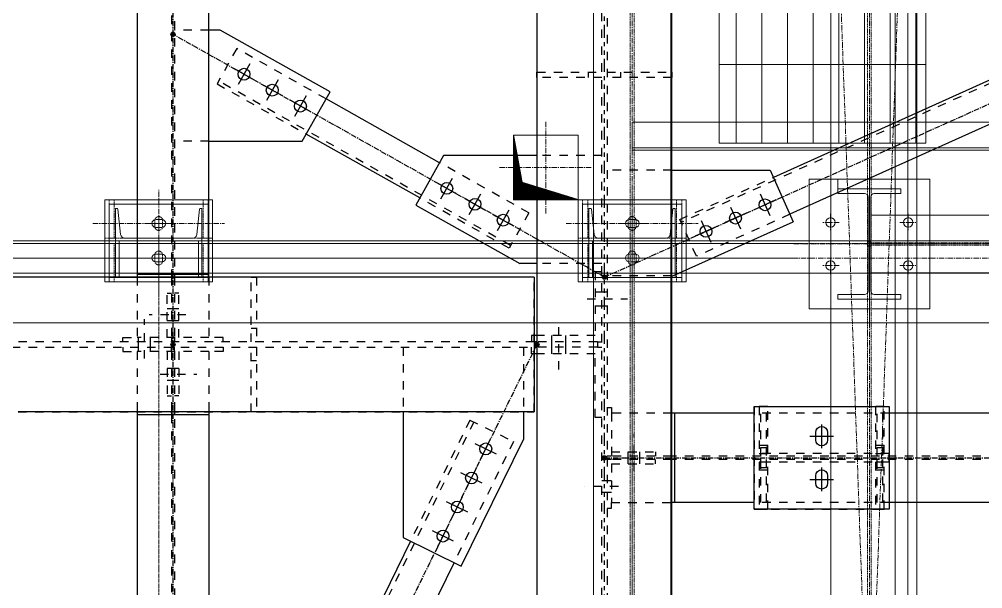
# Model space of a CAD drawing. Header units: inches. Extents: x 209270 to 234360, y -180214 to -150194.
# Drawn here: x 227091 to 229325, y -161080 to -159761 of the extents above; entities that cross this region are included whole.
import ezdxf

# ---------------------------------------------------------------- set-up
doc = ezdxf.new("R2010")
doc.units = ezdxf.units.IN
doc.header["$LTSCALE"] = 10
doc.header["$MEASUREMENT"] = 0
for name, pattern in [('CENTER', [2, 1.25, -0.25, 0.25, -0.25]), ('CENTER2', [1.125, 0.75, -0.125, 0.125, -0.125]), ('DXK_LINE_DOT2', [3.9198, 1.9599, -1.9599]), ('DXK_LINE_DOT5', [7.8785, 2.979, -0.9799, 0.9799, -0.9799, 0.9799, -0.9799]), ('HIDDEN', [0.375, 0.25, -0.125])]:
    doc.linetypes.add(name, pattern=pattern)
for name, color, linetype in [('_STR_0', 2, 'Continuous'), ('_STR_1', 2, 'Continuous'), ('_STR_2', 2, 'Continuous'), ('_STR_4', 2, 'Continuous')]:
    doc.layers.add(name, color=color, linetype=linetype)
for name, color, linetype, lineweight in [('All Bought', 110, 'Continuous', 9), ('Belt', 4, 'Continuous', 9), ('CEN', 1, 'CENTER', 9), ('CENETR LINE', 1, 'CENTER2', 9), ('CIVIL', 6, 'Continuous', 9), ('DIM', 42, 'Continuous', 13), ('DIM.', 42, 'Continuous', 13), ('HIDDEN', 3, 'HIDDEN', 9), ('MAIN OBJECT', 2, 'Continuous', 18), ('OBJECT', 2, 'Continuous', 18), ('Sheeting', 4, 'Continuous', 0), ('STR25', 30, 'Continuous', 5)]:
    doc.layers.add(name, color=color, linetype=linetype, lineweight=lineweight)

# ---------------------------------------------------------------- blocks, each defined once
blk = doc.blocks.new('A$Caba30c88')
at = {"layer": 'CEN'}
for p, q in [((0, 186.6), (0, -186.6)), ((-90, 69.8), (-90, 30.2)), ((90, 69.8), (90, 30.2)), ((-70.2, 50), (-109.8, 50)), ((70.2, 50), (109.8, 50)), ((175, 0), (-175, 0)), ((-90, -69.8), (-90, -30.2)), ((90, -69.8), (90, -30.2)), ((-70.2, -50), (-109.8, -50)), ((70.2, -50), (109.8, -50))]:
    blk.add_line(p, q, dxfattribs=at)
blk.add_circle((0, 0), 5, dxfattribs=at)
at = {"layer": 'OBJECT'}
blk.add_lwpolyline([(140, 150), (140, -150), (-140, -150), (-140, 150)], close=True, dxfattribs=at)
blk.add_lwpolyline([(3.2, 109.1), (3.2, -109.1, 0.414214), (11.2, -117.1), (73.2, -117.1), (73.2, -117.1), (73.2, -128), (-73.2, -128), (-73.2, -117.1), (-11.1, -117.1, 0.414214), (-3.1, -109.1), (-3.1, 109.1, 0.414214), (-11.1, 117.1), (-73.2, 117.1), (-73.2, 128), (73.2, 128), (73.2, 117.1), (11.2, 117.1, 0.414214)], format="xyb", close=True, dxfattribs=at)
for centre in [(-90, 50), (90, 50), (-90, -50), (90, -50)]:
    blk.add_circle(centre, 11, dxfattribs=at)
blk = doc.blocks.new('A$Cb40ec30b')
at = {"layer": 'CEN'}
for p, q in [((0, 15.8), (0, 64.2)), ((-26.3, 40), (26.3, 40)), ((0, -59), (0, -21)), ((-25.5, -40), (26.5, -40))]:
    blk.add_line(p, q, dxfattribs=at)
at = {"layer": 'HIDDEN'}
for points in [[(-103, 6), (-115, 6), (-115, 95), (-103, 95)], [(103, 6), (115, 6), (115, 95), (103, 95)], [(125, 6), (125, -6), (-125, -6), (-125, 6)], [(-103, -6), (-115, -6), (-115, -95), (-103, -95)], [(103, -6), (115, -6), (115, -95), (103, -95)]]:
    blk.add_lwpolyline(points, close=True, dxfattribs=at)
at = {"layer": 'HIDDEN', "elevation": 149686677196.4}
for points in [[(9, 47), (9, 33, -1), (-9, 33), (-9, 47, -1)], [(9, -33), (9, -47, -1), (-9, -47), (-9, -33, -1)]]:
    blk.add_lwpolyline(points, format="xyb", close=True, dxfattribs=at)
at = {"layer": 'STR25', "ltscale": 0.2}
blk.add_lwpolyline([(-125, 95), (125, 95), (125, -95), (-125, -95)], close=True, dxfattribs=at)
blk = doc.blocks.new('A$Cfd238a5e')
at = {"layer": 'CEN'}
for p, q in [((0, 118.3), (0, -118.3)), ((-152.8, 0), (152.8, 0)), ((-152.8, -40), (152.8, -40))]:
    blk.add_line(p, q, dxfattribs=at)
at = {"layer": 'MAIN OBJECT', "ltscale": 0.2, "elevation": 149686677196.4}
for points in [[(7.3, 31), (-6.7, 31, -1), (-6.7, 49), (7.3, 49, -1)], [(7.3, -31), (-6.7, -31, 1), (-6.7, -49), (7.3, -49, 1)]]:
    blk.add_lwpolyline(points, format="xyb", close=True, dxfattribs=at)
at = {"layer": 'OBJECT'}
for points in [[(-115, -85), (115, -85), (115, 85), (-115, 85)], [(-100, 85), (-92, 85), (-92, 0), (-100, 0)], [(100, 85), (92, 85), (92, 0), (100, 0)]]:
    blk.add_lwpolyline(points, close=True, dxfattribs=at)
blk.add_lwpolyline([(-94.4, -72.9, -0.383864), (-96.8, -75), (-100, -75), (-100, 0), (100, 0), (100, -75), (96.8, -75, -0.383864), (94.4, -72.9), (88.3, -14.7, 0.383864), (78.4, -5.7), (-78.4, -5.7, 0.383864), (-88.3, -14.7)], format="xyb", close=True, dxfattribs=at)
at = {"layer": 'DIM'}
blk.add_blockref('A$Cb40ec30b', (0, 0), dxfattribs=at)
blk = doc.blocks.new('A$C2698bf6b')
at = {"layer": 'CENETR LINE'}
blk.add_line((0, -1290), (0, 1290), dxfattribs=at)
at = {"layer": 'DIM', "xscale": -1, "rotation": 180}
blk.add_blockref('A$Cfd238a5e', (0, 1290), dxfattribs=at)
blk = doc.blocks.new('A$C9du6586tt')
at = {"layer": 'CEN'}
for p, q in [((89.4, 2500), (-89.4, -2500)), ((89.4, -2500), (-89.4, 2500))]:
    blk.add_line(p, q, dxfattribs=at)
blk.add_lwpolyline([(89.4, 2500), (89.4, -2500), (-89.4, -2500), (-89.4, 2500)], close=True, dxfattribs=at)
blk = doc.blocks.new('A$Cdc69ee36')
h = blk.add_hatch()
h.set_pattern_fill('GRATE', color=256, scale=75, angle=90)
h.set_pattern_definition([(89.999995, (-345791.23, -616422.02), (-59.53125, 5.6e-06), []), (179.999995, (-345791.23, -616422.02), (-2e-05, -238.125), [])])
h.paths.add_polyline_path([(-479.1, -1), (0, -1), (0, 779), (-479.1, 779)])
blk.add_lwpolyline([(-479.1, -1), (0, -1), (0, 779), (-479.1, 779)], close=True)
blk = doc.blocks.new('A$CDFHGU765777')
at = {"layer": 'CIVIL'}
h = blk.add_hatch(dxfattribs=at)
h.set_pattern_fill('ANSI31', color=256, angle=-180)
h.set_pattern_definition([(225, (2176290.63079, -168399.84653), (0.088388347648, -0.088388347648), [])])
h.paths.add_polyline_path([(-75, -75), (-55, 35), (75, 75), (-75, 75)])
at = {"layer": 'CEN', "elevation": 0}
for points in [[(0, 107.1), (0, -107.1)], [(-107.1, 0), (107.1, 0)]]:
    blk.add_lwpolyline(points, dxfattribs=at)
at = {"layer": 'CIVIL'}
blk.add_lwpolyline([(-75, -75), (75, -75), (75, 75), (-75, 75)], close=True, dxfattribs=at)
blk.add_lwpolyline([(-75, -75), (-55, 35), (75, 75)], dxfattribs=at)
blk = doc.blocks.new('GridLine-116860372-116903 - 114867')
at = {"layer": '_STR_2', "linetype": 'DXK_LINE_DOT5'}
blk.add_line((228447.6, -167130.5), (228447.6, -151923.3), dxfattribs=at)
blk = doc.blocks.new('Bolt-116860372-115941 - 114867')
at = {"layer": '_STR_1', "linetype": 'DXK_LINE_DOT2'}
for p, q in [((227434, -160569.2), (227444, -160569.2)), ((227444, -160569.2), (227451.1, -160569.2)), ((227451.1, -160569.2), (227461.1, -160569.2)), ((227417.8, -160582.9), (227502.8, -160582.9)), ((227434, -160596.7), (227444, -160596.7)), ((227444, -160596.7), (227451.1, -160596.7)), ((227451.1, -160596.7), (227461.1, -160596.7))]:
    blk.add_line(p, q, dxfattribs=at)
blk = doc.blocks.new('Part-116860372-116697 - 114867')
at = {"layer": '_STR_1', "linetype": 'DXK_LINE_DOT2'}
for p, q in [((228810.1, -160880.2), (228810.1, -160780.9)), ((228822.6, -160780.9), (228822.6, -160880.2)), ((228822.6, -160799.6), (228810.1, -160799.6))]:
    blk.add_line(p, q, dxfattribs=at)
blk = doc.blocks.new('Part-116860372-114976 - 114867')
at = {"layer": '_STR_4', "linetype": 'Continuous'}
for points in [[(227447.6, -158269.2, -1), (227447.6, -158259.2, -1)], [(227447.6, -160519.2, -1), (227447.6, -160509.2, -1)]]:
    blk.add_hatch(color=256, dxfattribs=at).paths.add_polyline_path(points)
at = {"layer": '_STR_1', "linetype": 'DXK_LINE_DOT2'}
for p, q in [((227444, -158277.7), (227444, -158380.2)), ((227451.1, -158277.7), (227444, -158277.7)), ((227451.1, -158277.7), (227451.1, -158347.4)), ((227451.1, -158353.7), (227451.1, -160351.7)), ((227444, -158380.2), (227444, -160351.7)), ((227364.3, -160357.9), (227364.3, -160497.9)), ((227444, -160357.9), (227444, -160497.9)), ((227451.1, -160357.9), (227451.1, -160497.9)), ((227530.8, -160357.9), (227530.8, -160497.9)), ((227530.8, -160497.9), (227364.3, -160497.9))]:
    blk.add_line(p, q, dxfattribs=at)
at = {"layer": '_STR_2', "linetype": 'Continuous'}
for p, q in [((227364.3, -158353.7), (227364.3, -160357.9)), ((227530.8, -158353.7), (227364.3, -158353.7)), ((227444, -158347.4), (227444, -158353.7)), ((227451.1, -158347.4), (227451.1, -158353.7)), ((227530.8, -160357.9), (227530.8, -158353.7)), ((227530.8, -160351.7), (227364.3, -160351.7)), ((227444, -160351.7), (227444, -160357.9)), ((227451.1, -160351.7), (227451.1, -160357.9))]:
    blk.add_line(p, q, dxfattribs=at)
at = {"layer": '_STR_4', "linetype": 'CENTER'}
blk.add_line((227447.6, -158264.2), (227447.6, -160514.2), dxfattribs=at)
at = {"layer": '_STR_4', "linetype": 'Continuous'}
for centre in [(227447.6, -158264.2), (227447.6, -160514.2)]:
    blk.add_circle(centre, 5, dxfattribs=at)
blk = doc.blocks.new('Part-116860372-157426 - 114867')
at = {"layer": '_STR_1', "linetype": 'DXK_LINE_DOT2'}
for p, q in [((227628.8, -160357.9), (227062.6, -160357.9)), ((228285.1, -160357.9), (227641.3, -160357.9)), ((228285.1, -160507.9), (228285.1, -160357.9)), ((228285.1, -160670.4), (228285.1, -160520.4)), ((227088.8, -160670.4), (227628.8, -160670.4)), ((227641.3, -160670.4), (228285.1, -160670.4))]:
    blk.add_line(p, q, dxfattribs=at)
blk = doc.blocks.new('Part-116860372-115987 - 114867')
at = {"layer": '_STR_1', "linetype": 'DXK_LINE_DOT2'}
for p, q in [((227434, -160497.9), (227434, -160395.4)), ((227434, -160395.4), (227444, -160395.4)), ((227331.5, -160507.9), (227331.5, -160497.9)), ((227331.5, -160497.9), (227364.3, -160497.9)), ((227444, -160497.9), (227444, -160507.9))]:
    blk.add_line(p, q, dxfattribs=at)
blk = doc.blocks.new('Part-116860372-115939 - 114867')
at = {"layer": '_STR_1', "linetype": 'DXK_LINE_DOT2'}
for p, q in [((227451.1, -160530.4), (227451.1, -160520.4)), ((227461.1, -160530.4), (227461.1, -160632.9)), ((227563.6, -160530.4), (227530.8, -160530.4)), ((227563.6, -160520.4), (227563.6, -160530.4)), ((227461.1, -160632.9), (227451.1, -160632.9))]:
    blk.add_line(p, q, dxfattribs=at)
blk = doc.blocks.new('Part-116860372-114985 - 114867')
at = {"layer": '_STR_4', "linetype": 'Continuous'}
blk.add_hatch(color=256, dxfattribs=at).paths.add_polyline_path([(227447.6, -160519.2, -1), (227447.6, -160509.2, -1)])
at = {"layer": '_STR_1', "linetype": 'DXK_LINE_DOT2'}
for p, q in [((227530.8, -160530.4), (227364.3, -160530.4)), ((227364.3, -160530.4), (227364.3, -160670.4)), ((227444, -160530.4), (227444, -160670.4)), ((227451.1, -160530.4), (227451.1, -161958.8)), ((227530.8, -160530.4), (227530.8, -160670.4)), ((227444, -160676.7), (227444, -164114.8))]:
    blk.add_line(p, q, dxfattribs=at)
at = {"layer": '_STR_2', "linetype": 'Continuous'}
for p, q in [((227364.3, -160670.4), (227364.3, -164121)), ((227530.8, -160676.7), (227364.3, -160676.7)), ((227444, -160670.4), (227444, -160676.7)), ((227451.1, -160670.4), (227451.1, -160676.7)), ((227530.8, -160670.4), (227530.8, -164121))]:
    blk.add_line(p, q, dxfattribs=at)
at = {"layer": '_STR_4', "linetype": 'CENTER'}
blk.add_line((227447.6, -160514.2), (227447.6, -164264.2), dxfattribs=at)
at = {"layer": '_STR_4', "linetype": 'Continuous'}
blk.add_circle((227447.6, -160514.2), 5, dxfattribs=at)
blk = doc.blocks.new('Part-116860372-115004 - 114867')
at = {"layer": '_STR_4', "linetype": 'Continuous'}
blk.add_hatch(color=256, dxfattribs=at).paths.add_polyline_path([(228447.6, -160781.7, -1), (228447.6, -160771.7, -1)])
at = {"layer": '_STR_1', "linetype": 'DXK_LINE_DOT2'}
for p, q in [((228463.8, -160673.1), (228463.8, -160880.2)), ((228603.8, -160673.1), (228463.8, -160673.1)), ((229107.5, -160673.1), (228795, -160673.1)), ((228603.8, -160772.5), (228463.8, -160772.5)), ((232181.7, -160772.5), (228610.1, -160772.5)), ((228603.8, -160780.9), (228463.8, -160780.9)), ((232181.7, -160780.9), (228610.1, -160780.9)), ((228463.8, -160880.2), (228603.8, -160880.2)), ((229107.5, -160880.2), (228795, -160880.2))]:
    blk.add_line(p, q, dxfattribs=at)
at = {"layer": '_STR_2', "linetype": 'Continuous'}
for p, q in [((228795, -160673.1), (228603.8, -160673.1)), ((228610.1, -160673.1), (228610.1, -160880.2)), ((230670, -160673.1), (229107.5, -160673.1)), ((228610.1, -160772.5), (228603.8, -160772.5)), ((228610.1, -160780.9), (228603.8, -160780.9)), ((228610.1, -160880.2), (228603.8, -160880.2)), ((228795, -160880.2), (228610.1, -160880.2)), ((230670, -160880.2), (229107.5, -160880.2))]:
    blk.add_line(p, q, dxfattribs=at)
at = {"layer": '_STR_4', "linetype": 'CENTER'}
blk.add_line((228447.6, -160776.7), (232197.6, -160776.7), dxfattribs=at)
at = {"layer": '_STR_4', "linetype": 'Continuous'}
blk.add_circle((228447.6, -160776.7), 5, dxfattribs=at)
blk = doc.blocks.new('Bolt-116860372-116259 - 114867')
at = {"layer": '_STR_2', "linetype": 'Continuous'}
for p, q in [((228160.5, -160780.7), (228184.7, -160731.3)), ((228197.3, -160768.1), (228147.9, -160743.9)), ((228127.4, -160848), (228151.7, -160798.6)), ((228164.3, -160835.4), (228114.9, -160811.2)), ((228094.4, -160915.3), (228118.6, -160865.9)), ((228131.2, -160902.7), (228081.8, -160878.5)), ((228098.1, -160970.1), (228048.8, -160945.8)), ((228061.3, -160982.6), (228085.6, -160933.3))]:
    blk.add_line(p, q, dxfattribs=at)
for centre in [(228172.6, -160756), (228139.6, -160823.3), (228106.5, -160890.6), (228073.5, -160958)]:
    blk.add_circle(centre, 13.7, dxfattribs=at)
blk = doc.blocks.new('Part-116860372-115081 - 114867')
at = {"layer": '_STR_4', "linetype": 'Continuous'}
for points in [[(229697.6, -159800.4, -1), (229697.6, -159790.4, -1)], [(228447.6, -160362.9, -1), (228447.6, -160352.9, -1)]]:
    blk.add_hatch(color=256, dxfattribs=at).paths.add_polyline_path(points)
at = {"layer": '_STR_1', "linetype": 'DXK_LINE_DOT2'}
for p, q in [((229560.2, -159810.6), (228625.7, -160231.2)), ((229557.1, -159803.8), (229340.5, -159901.3)), ((229557.1, -159803.8), (229595.6, -159889.3)), ((229595.6, -159889.3), (229379, -159986.7)), ((228622.6, -160224.3), (228839.2, -160126.9)), ((228877.6, -160212.4), (228661, -160309.8)), ((228661, -160309.8), (228622.6, -160224.3))]:
    blk.add_line(p, q, dxfattribs=at)
at = {"layer": '_STR_2', "linetype": 'Continuous'}
for p, q in [((229340.5, -159901.3), (228839.2, -160126.9)), ((229379, -159986.7), (228877.6, -160212.4))]:
    blk.add_line(p, q, dxfattribs=at)
at = {"layer": '_STR_4', "linetype": 'CENTER'}
blk.add_line((228447.6, -160357.9), (229697.6, -159795.4), dxfattribs=at)
at = {"layer": '_STR_4', "linetype": 'Continuous'}
for centre in [(229697.6, -159795.4), (228447.6, -160357.9)]:
    blk.add_circle(centre, 5, dxfattribs=at)
blk = doc.blocks.new('Part-116860372-115082 - 114867')
at = {"layer": '_STR_4', "linetype": 'Continuous'}
for points in [[(227447.6, -159800.4, -1), (227447.6, -159790.4, -1)], [(228447.6, -160362.9, -1), (228447.6, -160352.9, -1)]]:
    blk.add_hatch(color=256, dxfattribs=at).paths.add_polyline_path(points)
at = {"layer": '_STR_1', "linetype": 'DXK_LINE_DOT2'}
for p, q in [((227595.5, -159828.4), (227549.6, -159910.2)), ((227802.5, -159944.9), (227595.5, -159828.4)), ((228230.3, -160284.5), (227553.3, -159903.6)), ((227549.6, -159910.2), (227756.6, -160026.6)), ((228272.6, -160209.3), (228065.6, -160092.8)), ((228226.6, -160291), (228019.6, -160174.6)), ((228272.6, -160209.3), (228226.6, -160291))]:
    blk.add_line(p, q, dxfattribs=at)
at = {"layer": '_STR_2', "linetype": 'Continuous'}
for p, q in [((228065.6, -160092.8), (227802.5, -159944.9)), ((228019.6, -160174.6), (227756.6, -160026.6))]:
    blk.add_line(p, q, dxfattribs=at)
at = {"layer": '_STR_4', "linetype": 'CENTER'}
blk.add_line((228447.6, -160357.9), (227447.6, -159795.4), dxfattribs=at)
at = {"layer": '_STR_4', "linetype": 'Continuous'}
for centre in [(227447.6, -159795.4), (228447.6, -160357.9)]:
    blk.add_circle(centre, 5, dxfattribs=at)
blk = doc.blocks.new('Part-116860372-115109 - 114867')
at = {"layer": '_STR_4', "linetype": 'Continuous'}
for points in [[(228291.3, -160519.2, -1), (228291.3, -160509.2, -1)], [(227447.6, -162237.9, -1), (227447.6, -162227.9, -1)]]:
    blk.add_hatch(color=256, dxfattribs=at).paths.add_polyline_path(points)
at = {"layer": '_STR_1', "linetype": 'DXK_LINE_DOT2'}
for p, q in [((228144.8, -160693.6), (227557.6, -161889.6)), ((228135.8, -160689.2), (227998.1, -160969.7)), ((228135.8, -160689.2), (228236.8, -160738.7)), ((228236.8, -160738.7), (228099.1, -161019.3)), ((227548.6, -161885.2), (227686.3, -161604.7)), ((227787.3, -161654.3), (227649.6, -161934.8)), ((227649.6, -161934.8), (227548.6, -161885.2))]:
    blk.add_line(p, q, dxfattribs=at)
at = {"layer": '_STR_2', "linetype": 'Continuous'}
for p, q in [((227998.1, -160969.7), (227686.3, -161604.7)), ((228099.1, -161019.3), (227787.3, -161654.3))]:
    blk.add_line(p, q, dxfattribs=at)
at = {"layer": '_STR_4', "linetype": 'CENTER'}
blk.add_line((227447.6, -162232.9), (228291.3, -160514.2), dxfattribs=at)
at = {"layer": '_STR_4', "linetype": 'Continuous'}
for centre in [(228291.3, -160514.2), (227447.6, -162232.9)]:
    blk.add_circle(centre, 5, dxfattribs=at)
blk = doc.blocks.new('Part-116860372-115112 - 114867')
at = {"layer": '_STR_2', "linetype": 'Continuous'}
for p, q in [((228285.1, -160357.9), (217666.3, -160357.9)), ((228285.1, -160357.9), (228285.1, -160670.4)), ((228285.1, -160670.4), (227088.8, -160670.4))]:
    blk.add_line(p, q, dxfattribs=at)
blk = doc.blocks.new('Part-116860372-115114 - 114867')
at = {"layer": '_STR_1', "linetype": 'DXK_LINE_DOT2'}
for p, q in [((228285.1, -160507.9), (217666.3, -160507.9)), ((228431.3, -160507.9), (228285.1, -160507.9)), ((228285.1, -160507.9), (228285.1, -160520.4)), ((228431.3, -160507.9), (228431.3, -160520.4)), ((217666.3, -160520.4), (228285.1, -160520.4)), ((228431.3, -160520.4), (228291.3, -160520.4))]:
    blk.add_line(p, q, dxfattribs=at)
at = {"layer": '_STR_2', "linetype": 'Continuous'}
for p, q in [((228291.3, -160507.9), (228285.1, -160507.9)), ((228291.3, -160520.4), (228285.1, -160520.4))]:
    blk.add_line(p, q, dxfattribs=at)
blk = doc.blocks.new('Part-116860372-116283 - 114867')
at = {"layer": '_STR_1', "linetype": 'DXK_LINE_DOT2'}
for p, q in [((228441.3, -160345.4), (228426.3, -160345.4)), ((228426.3, -160345.4), (228426.3, -160492.9)), ((228278.8, -160492.9), (228278.8, -160507.9)), ((228285.1, -160492.9), (228278.8, -160492.9)), ((228426.3, -160492.9), (228291.3, -160492.9)), ((228431.3, -160507.9), (228441.3, -160507.9))]:
    blk.add_line(p, q, dxfattribs=at)
at = {"layer": '_STR_2', "linetype": 'Continuous'}
blk.add_line((228291.3, -160492.9), (228285.1, -160492.9), dxfattribs=at)
blk = doc.blocks.new('Part-116860372-115115 - 114867')
at = {"layer": '_STR_2', "linetype": 'Continuous'}
for p, q in [((228291.3, -158620.9), (228291.3, -166624.2)), ((228603.8, -166624.2), (228603.8, -158620.9))]:
    blk.add_line(p, q, dxfattribs=at)
blk = doc.blocks.new('Part-116860372-115117 - 114867')
at = {"layer": '_STR_1', "linetype": 'DXK_LINE_DOT2'}
for p, q in [((228441.3, -166624.2), (228441.3, -158620.9)), ((228453.8, -158620.9), (228453.8, -166624.2))]:
    blk.add_line(p, q, dxfattribs=at)
blk = doc.blocks.new('Part-116860372-115929 - 114867')
at = {"layer": '_STR_1', "linetype": 'DXK_LINE_DOT2'}
for p, q in [((228453.8, -160660), (228463.8, -160660)), ((228463.8, -160660), (228463.8, -160673.1)), ((228463.8, -160772.5), (228453.8, -160772.5)), ((228463.8, -160762.5), (228566.3, -160762.5)), ((228566.3, -160762.5), (228566.3, -160772.5))]:
    blk.add_line(p, q, dxfattribs=at)
blk = doc.blocks.new('Part-116860372-116663 - 114867')
at = {"layer": '_STR_1', "linetype": 'DXK_LINE_DOT2'}
for p, q in [((229107.5, -160766.6), (228795, -160766.7)), ((228795, -160786.7), (228795, -160766.7)), ((229107.5, -160786.6), (229107.5, -160766.6)), ((229107.5, -160786.6), (228795, -160786.7))]:
    blk.add_line(p, q, dxfattribs=at)
blk = doc.blocks.new('Part-116860372-116665 - 114867')
at = {"layer": '_STR_1', "linetype": 'DXK_LINE_DOT2'}
for p, q in [((228806.3, -160657.9), (228806.3, -160766.7)), ((228826.3, -160657.9), (228806.3, -160657.9)), ((228826.3, -160766.7), (228826.3, -160657.9)), ((228826.3, -160747.9), (228806.3, -160747.9)), ((228806.3, -160766.7), (228826.3, -160766.7))]:
    blk.add_line(p, q, dxfattribs=at)
blk = doc.blocks.new('Part-116860372-149908 - 114867')
at = {"layer": '_STR_1', "linetype": 'DXK_LINE_DOT2'}
for p, q in [((227628.8, -160507.9), (227628.8, -160357.9)), ((227628.8, -160357.9), (227641.3, -160357.9)), ((227641.3, -160357.9), (227641.3, -160507.9)), ((227641.3, -160476.7), (227628.8, -160476.7))]:
    blk.add_line(p, q, dxfattribs=at)
blk = doc.blocks.new('Bolt-116860372-115942 - 114867')
at = {"layer": '_STR_1', "linetype": 'DXK_LINE_DOT2'}
for p, q in [((227381.5, -160546.7), (227381.5, -160455.4)), ((227367.8, -160507.9), (227367.8, -160497.9)), ((227367.8, -160520.4), (227367.8, -160507.9)), ((227395.3, -160507.9), (227395.3, -160497.9)), ((227395.3, -160520.4), (227395.3, -160507.9)), ((227367.8, -160530.4), (227367.8, -160520.4)), ((227395.3, -160530.4), (227395.3, -160520.4))]:
    blk.add_line(p, q, dxfattribs=at)
blk = doc.blocks.new('Part-116860372-116252 - 114867')
at = {"layer": '_STR_1', "linetype": 'DXK_LINE_DOT2'}
for p, q in [((227530.8, -159785.4), (227451.1, -159785.4)), ((227530.8, -160042.9), (227451.1, -160042.9))]:
    blk.add_line(p, q, dxfattribs=at)
at = {"layer": '_STR_2', "linetype": 'Continuous'}
for p, q in [((227557.2, -159785.4), (227530.8, -159785.4)), ((227811.7, -159928.5), (227557.2, -159785.4)), ((227747.4, -160042.9), (227811.7, -159928.5)), ((227530.8, -160042.9), (227747.4, -160042.9))]:
    blk.add_line(p, q, dxfattribs=at)
blk = doc.blocks.new('Part-116860372-115930 - 114867')
at = {"layer": '_STR_1', "linetype": 'DXK_LINE_DOT2'}
for p, q in [((228463.8, -160780.9), (228453.8, -160780.9)), ((228463.8, -160790.9), (228566.3, -160790.9)), ((228566.3, -160790.9), (228566.3, -160780.9)), ((228463.8, -160893.4), (228463.8, -160880.2)), ((228453.8, -160893.4), (228463.8, -160893.4))]:
    blk.add_line(p, q, dxfattribs=at)
blk = doc.blocks.new('Bolt-116860372-116284 - 114867')
at = {"layer": '_STR_1', "linetype": 'DXK_LINE_DOT2'}
for p, q in [((228341.3, -160474.2), (228341.3, -160586.7)), ((228325.1, -160492.9), (228325.1, -160507.9)), ((228325.1, -160507.9), (228325.1, -160520.4)), ((228357.6, -160492.9), (228357.6, -160507.9)), ((228357.6, -160507.9), (228357.6, -160520.4)), ((228325.1, -160520.4), (228325.1, -160535.4)), ((228357.6, -160520.4), (228357.6, -160535.4))]:
    blk.add_line(p, q, dxfattribs=at)
blk = doc.blocks.new('Part-116860372-116664 - 114867')
at = {"layer": '_STR_2', "linetype": 'Continuous'}
for p, q in [((228795, -160895.4), (228795, -160657.9)), ((228795, -160657.9), (229107.5, -160657.9)), ((229107.5, -160657.9), (229107.6, -160895.4)), ((229107.6, -160895.4), (228795, -160895.4))]:
    blk.add_line(p, q, dxfattribs=at)
blk = doc.blocks.new('Part-116860372-116668 - 114867')
at = {"layer": '_STR_1', "linetype": 'DXK_LINE_DOT2'}
for p, q in [((229076.3, -160657.9), (229076.3, -160766.6)), ((229096.3, -160657.9), (229076.3, -160657.9)), ((229096.3, -160766.6), (229096.3, -160657.9)), ((229096.3, -160747.9), (229076.3, -160747.9)), ((229076.3, -160766.6), (229096.3, -160766.6))]:
    blk.add_line(p, q, dxfattribs=at)
blk = doc.blocks.new('Part-116860372-116700 - 114867')
at = {"layer": '_STR_1', "linetype": 'DXK_LINE_DOT2'}
for p, q in [((229080.1, -160772.5), (229080.1, -160673.1)), ((229092.6, -160673.1), (229092.6, -160772.5)), ((229092.6, -160753.7), (229080.1, -160753.7))]:
    blk.add_line(p, q, dxfattribs=at)
blk = doc.blocks.new('Bolt-116860372-115931 - 114867')
at = {"layer": '_STR_1', "linetype": 'DXK_LINE_DOT2'}
for p, q in [((228516.3, -160807.1), (228516.3, -160722.1)), ((228502.6, -160772.5), (228502.6, -160762.5)), ((228502.6, -160780.9), (228502.6, -160772.5)), ((228530.1, -160772.5), (228530.1, -160762.5)), ((228530.1, -160780.9), (228530.1, -160772.5)), ((228502.6, -160790.9), (228502.6, -160780.9)), ((228530.1, -160790.9), (228530.1, -160780.9))]:
    blk.add_line(p, q, dxfattribs=at)
blk = doc.blocks.new('Bolt-116860372-115932 - 114867')
at = {"layer": '_STR_1', "linetype": 'DXK_LINE_DOT2'}
for p, q in [((228480.1, -160843.4), (228401.3, -160843.4)), ((228453.8, -160829.6), (228441.3, -160829.6)), ((228463.8, -160829.6), (228453.8, -160829.6)), ((228453.8, -160857.1), (228441.3, -160857.1)), ((228463.8, -160857.1), (228453.8, -160857.1))]:
    blk.add_line(p, q, dxfattribs=at)
blk = doc.blocks.new('Part-116860372-115940 - 114867')
at = {"layer": '_STR_1', "linetype": 'DXK_LINE_DOT2'}
for p, q in [((227331.5, -160520.4), (227331.5, -160530.4)), ((227331.5, -160530.4), (227364.3, -160530.4)), ((227434, -160530.4), (227434, -160632.9)), ((227444, -160530.4), (227444, -160520.4)), ((227434, -160632.9), (227444, -160632.9))]:
    blk.add_line(p, q, dxfattribs=at)
blk = doc.blocks.new('Part-116860372-115988 - 114867')
at = {"layer": '_STR_1', "linetype": 'DXK_LINE_DOT2'}
for p, q in [((227461.1, -160395.4), (227451.1, -160395.4)), ((227461.1, -160497.9), (227461.1, -160395.4)), ((227451.1, -160497.9), (227451.1, -160507.9)), ((227563.6, -160497.9), (227530.8, -160497.9)), ((227563.6, -160507.9), (227563.6, -160497.9))]:
    blk.add_line(p, q, dxfattribs=at)
blk = doc.blocks.new('Bolt-116860372-115989 - 114867')
at = {"layer": '_STR_1', "linetype": 'DXK_LINE_DOT2'}
for p, q in [((227444, -160431.7), (227434, -160431.7)), ((227451.1, -160431.7), (227444, -160431.7)), ((227461.1, -160431.7), (227451.1, -160431.7)), ((227477.4, -160445.4), (227392.4, -160445.4)), ((227444, -160459.2), (227434, -160459.2)), ((227451.1, -160459.2), (227444, -160459.2)), ((227461.1, -160459.2), (227451.1, -160459.2))]:
    blk.add_line(p, q, dxfattribs=at)
blk = doc.blocks.new('Part-116860372-116364 - 114867')
at = {"layer": '_STR_1', "linetype": 'DXK_LINE_DOT2'}
for p, q in [((228453.8, -159882.9), (228603.8, -159882.9)), ((228485.1, -159882.9), (228485.1, -159895.4)), ((228603.8, -159882.9), (228603.8, -159895.4)), ((228603.8, -159895.4), (228453.8, -159895.4))]:
    blk.add_line(p, q, dxfattribs=at)
blk = doc.blocks.new('Bolt-116860372-116265 - 114867')
at = {"layer": '_STR_2', "linetype": 'Continuous'}
for p, q in [((228808.5, -160165.3), (228831.1, -160215.5)), ((228844.9, -160179.1), (228794.7, -160201.7)), ((228776.5, -160209.9), (228726.3, -160232.5)), ((228740.1, -160196.1), (228762.7, -160246.3)), ((228671.7, -160226.9), (228694.3, -160277.1)), ((228708.1, -160240.7), (228657.9, -160263.3))]:
    blk.add_line(p, q, dxfattribs=at)
for centre in [(228819.8, -160190.4), (228751.4, -160221.2), (228683, -160252)]:
    blk.add_circle(centre, 13.7, dxfattribs=at)
blk = doc.blocks.new('Bolt-116860372-116253 - 114867')
at = {"layer": '_STR_2', "linetype": 'Continuous'}
for p, q in [((227636.2, -159901.5), (227588.3, -159874.5)), ((227625.7, -159864.1), (227598.7, -159912)), ((227691.1, -159900.8), (227664.1, -159948.8)), ((227701.6, -159938.3), (227653.6, -159911.3)), ((227766.9, -159975), (227719, -159948.1)), ((227756.4, -159937.6), (227729.5, -159985.5))]:
    blk.add_line(p, q, dxfattribs=at)
for centre in [(227612.2, -159888), (227677.6, -159924.8), (227743, -159961.6)]:
    blk.add_circle(centre, 13.8, dxfattribs=at)
blk = doc.blocks.new('Bolt-116860372-116285 - 114867')
at = {"layer": '_STR_1', "linetype": 'DXK_LINE_DOT2'}
for p, q in [((228426.3, -160391.7), (228441.3, -160391.7)), ((228441.3, -160391.7), (228453.8, -160391.7)), ((228407.6, -160407.9), (228501.3, -160407.9)), ((228426.3, -160424.2), (228441.3, -160424.2)), ((228441.3, -160424.2), (228453.8, -160424.2))]:
    blk.add_line(p, q, dxfattribs=at)
blk = doc.blocks.new('Part-116860372-116255 - 114867')
at = {"layer": '_STR_1', "linetype": 'DXK_LINE_DOT2'}
for p, q in [((228441.3, -160076.5), (228291.3, -160076.5)), ((228441.3, -160326.7), (228291.3, -160326.7))]:
    blk.add_line(p, q, dxfattribs=at)
at = {"layer": '_STR_2', "linetype": 'Continuous'}
for p, q in [((228074.8, -160076.5), (228010.4, -160190.9)), ((228291.3, -160076.5), (228074.8, -160076.5)), ((228010.4, -160190.9), (228251.7, -160326.7)), ((228291.3, -160326.7), (228251.7, -160326.7))]:
    blk.add_line(p, q, dxfattribs=at)
blk = doc.blocks.new('Bolt-116860372-116256 - 114867')
at = {"layer": '_STR_2', "linetype": 'Continuous'}
for p, q in [((228068.8, -160176.4), (228095.7, -160128.5)), ((228058.3, -160138.9), (228106.2, -160165.9)), ((228134.1, -160213.2), (228161.1, -160165.2)), ((228123.7, -160175.7), (228171.6, -160202.7)), ((228189, -160212.5), (228237, -160239.4)), ((228199.5, -160249.9), (228226.5, -160202))]:
    blk.add_line(p, q, dxfattribs=at)
for centre in [(228082.3, -160152.4), (228147.6, -160189.2), (228213, -160226)]:
    blk.add_circle(centre, 13.7, dxfattribs=at)
blk = doc.blocks.new('Part-116860372-116258 - 114867')
at = {"layer": '_STR_1', "linetype": 'DXK_LINE_DOT2'}
for p, q in [((227981.2, -160520.4), (227981.2, -160670.4)), ((228260, -160520.4), (228260, -160670.4))]:
    blk.add_line(p, q, dxfattribs=at)
at = {"layer": '_STR_2', "linetype": 'Continuous'}
for p, q in [((227981.2, -160670.4), (227981.2, -160961.4)), ((228260, -160670.4), (228260, -160733.9)), ((228115.9, -161027.5), (228260, -160733.9)), ((227981.2, -160961.4), (228115.9, -161027.5))]:
    blk.add_line(p, q, dxfattribs=at)
blk = doc.blocks.new('Part-116860372-116264 - 114867')
at = {"layer": '_STR_1', "linetype": 'DXK_LINE_DOT2'}
for p, q in [((228603.8, -160109.8), (228453.8, -160109.8)), ((228603.8, -160355.1), (228453.8, -160355.1))]:
    blk.add_line(p, q, dxfattribs=at)
at = {"layer": '_STR_2', "linetype": 'Continuous'}
for p, q in [((228603.8, -160109.8), (228831.5, -160109.8)), ((228831.5, -160109.8), (228885.3, -160229.5)), ((228606.1, -160355.1), (228885.3, -160229.5)), ((228603.8, -160355.1), (228606.1, -160355.1))]:
    blk.add_line(p, q, dxfattribs=at)
blk = doc.blocks.new('Part-116860372-116282 - 114867')
at = {"layer": '_STR_1', "linetype": 'DXK_LINE_DOT2'}
for p, q in [((228278.8, -160535.4), (228278.8, -160520.4)), ((228285.1, -160520.4), (228291.3, -160520.4)), ((228431.3, -160520.4), (228441.3, -160520.4)), ((228285.1, -160535.4), (228278.8, -160535.4)), ((228426.3, -160535.4), (228291.3, -160535.4)), ((228426.3, -160682.9), (228426.3, -160535.4)), ((228441.3, -160682.9), (228426.3, -160682.9))]:
    blk.add_line(p, q, dxfattribs=at)
at = {"layer": '_STR_2', "linetype": 'Continuous'}
blk.add_line((228291.3, -160535.4), (228285.1, -160535.4), dxfattribs=at)
blk = doc.blocks.new('Part-116860372-116365 - 114867')
at = {"layer": '_STR_1', "linetype": 'DXK_LINE_DOT2'}
for p, q in [((228291.3, -159895.4), (228291.3, -159882.9)), ((228291.3, -159882.9), (228441.3, -159882.9)), ((228410.1, -159882.9), (228410.1, -159895.4)), ((228441.3, -159895.4), (228291.3, -159895.4))]:
    blk.add_line(p, q, dxfattribs=at)
blk = doc.blocks.new('Part-116860372-116666 - 114867')
at = {"layer": '_STR_1', "linetype": 'DXK_LINE_DOT2'}
for p, q in [((228795, -160657.9), (228795, -160895.4)), ((228795, -160657.9), (229107.5, -160657.9)), ((229107.5, -160657.9), (229107.6, -160895.4)), ((228795, -160895.4), (229107.6, -160895.4))]:
    blk.add_line(p, q, dxfattribs=at)
blk = doc.blocks.new('Part-116860372-116667 - 114867')
at = {"layer": '_STR_1', "linetype": 'DXK_LINE_DOT2'}
for p, q in [((228826.3, -160786.7), (228806.3, -160786.7)), ((228806.3, -160786.7), (228806.3, -160895.4)), ((228826.3, -160895.4), (228826.3, -160786.7)), ((228826.3, -160805.4), (228806.3, -160805.4)), ((228806.3, -160895.4), (228826.3, -160895.4))]:
    blk.add_line(p, q, dxfattribs=at)
blk = doc.blocks.new('Part-116860372-116669 - 114867')
at = {"layer": '_STR_1', "linetype": 'DXK_LINE_DOT2'}
for p, q in [((229096.3, -160786.6), (229076.3, -160786.6)), ((229076.3, -160786.6), (229076.3, -160895.4)), ((229096.3, -160895.4), (229096.3, -160786.6)), ((229096.3, -160805.4), (229076.3, -160805.4)), ((229076.3, -160895.4), (229096.3, -160895.4))]:
    blk.add_line(p, q, dxfattribs=at)
blk = doc.blocks.new('Bolt-116860372-116670 - 114867')
at = {"layer": '_STR_2', "linetype": 'Continuous'}
for p, q in [((228938.6, -160712.6), (228941.6, -160708.2)), ((228941.6, -160708.2), (228946, -160705.2)), ((228946, -160705.2), (228951.3, -160704.1)), ((228951.3, -160754.1), (228951.3, -160699.1)), ((228951.3, -160704.1), (228951.3, -160704.1)), ((228951.3, -160704.1), (228956.5, -160705.2)), ((228956.5, -160705.2), (228961, -160708.2)), ((228961, -160708.2), (228964, -160712.6)), ((228923.8, -160726.6), (228978.8, -160726.6)), ((228937.5, -160717.9), (228938.6, -160712.6)), ((228937.5, -160735.4), (228937.5, -160717.9)), ((228964, -160712.6), (228965, -160717.9)), ((228965, -160717.9), (228965, -160735.4)), ((228938.6, -160740.6), (228937.5, -160735.4)), ((228941.6, -160745.1), (228938.6, -160740.6)), ((228946, -160748.1), (228941.6, -160745.1)), ((228951.3, -160749.1), (228946, -160748.1)), ((228956.5, -160748.1), (228951.3, -160749.1)), ((228951.3, -160749.1), (228951.3, -160749.1)), ((228961, -160745.1), (228956.5, -160748.1)), ((228964, -160740.6), (228961, -160745.1)), ((228965, -160735.4), (228964, -160740.6)), ((228937.5, -160817.9), (228938.6, -160812.6)), ((228937.5, -160835.4), (228937.5, -160817.9)), ((228938.6, -160812.6), (228941.6, -160808.2)), ((228941.6, -160808.2), (228946, -160805.2)), ((228946, -160805.2), (228951.3, -160804.1)), ((228951.3, -160854.1), (228951.3, -160799.1)), ((228951.3, -160804.1), (228951.3, -160804.1)), ((228951.3, -160804.1), (228956.5, -160805.2)), ((228956.5, -160805.2), (228961, -160808.2)), ((228961, -160808.2), (228964, -160812.6)), ((228964, -160812.6), (228965, -160817.9)), ((228965, -160817.9), (228965, -160835.4)), ((228923.8, -160826.6), (228978.8, -160826.6)), ((228938.6, -160840.6), (228937.5, -160835.4)), ((228941.6, -160845.1), (228938.6, -160840.6)), ((228964, -160840.6), (228961, -160845.1)), ((228965, -160835.4), (228964, -160840.6)), ((228946, -160848.1), (228941.6, -160845.1)), ((228951.3, -160849.1), (228946, -160848.1)), ((228956.5, -160848.1), (228951.3, -160849.1)), ((228951.3, -160849.1), (228951.3, -160849.1)), ((228961, -160845.1), (228956.5, -160848.1))]:
    blk.add_line(p, q, dxfattribs=at)
blk = doc.blocks.new('Part-116860372-116698 - 114867')
at = {"layer": '_STR_1', "linetype": 'DXK_LINE_DOT2'}
for p, q in [((228810.1, -160772.5), (228810.1, -160673.1)), ((228822.6, -160673.1), (228822.6, -160772.5)), ((228822.6, -160753.7), (228810.1, -160753.7))]:
    blk.add_line(p, q, dxfattribs=at)
blk = doc.blocks.new('Part-116860372-116699 - 114867')
at = {"layer": '_STR_1', "linetype": 'DXK_LINE_DOT2'}
for p, q in [((229080.1, -160880.2), (229080.1, -160780.9)), ((229092.6, -160780.9), (229092.6, -160880.2)), ((229092.6, -160799.6), (229080.1, -160799.6))]:
    blk.add_line(p, q, dxfattribs=at)
blk = doc.blocks.new('Part-116860372-149909 - 114867')
at = {"layer": '_STR_1', "linetype": 'DXK_LINE_DOT2'}
for p, q in [((227628.8, -160670.4), (227628.8, -160520.4)), ((227641.3, -160520.4), (227641.3, -160670.4)), ((227641.3, -160551.7), (227628.8, -160551.7)), ((227641.3, -160670.4), (227628.8, -160670.4))]:
    blk.add_line(p, q, dxfattribs=at)
blk = doc.blocks.new('Part-116860372-157427 - 114867')
at = {"layer": '_STR_1', "linetype": 'DXK_LINE_DOT2'}
for p, q in [((228291.3, -159145.4), (228291.3, -159882.9)), ((228603.8, -159882.9), (228603.8, -159145.4)), ((228291.3, -159895.4), (228291.3, -161382.9)), ((228603.8, -161382.9), (228603.8, -159895.4))]:
    blk.add_line(p, q, dxfattribs=at)

msp = doc.modelspace()

# ---------------------------------------------------------------- linework, layer by layer
at = {"layer": 'Belt'}
msp.add_line((232515.7, -160463.7, 0), (219599.9, -160463.7, 0), dxfattribs=at)
at = {"layer": 'CEN'}
for p, q in [((229061.8, -155263.7), (229061.8, -165259.3)), ((228886.8, -160281.2), (232515.4, -160281.2)), ((228886.8, -160281.2), (232515.4, -160281.2)), ((232515.4, -160281.2), (229065, -160281.2)), ((220972.4, -160313.7), (228896, -160313.7)), ((232515.4, -160313.7), (221148.1, -160313.7))]:
    msp.add_line(p, q, dxfattribs=at)
at = {"layer": 'CEN', "elevation": 0.8}
msp.add_lwpolyline([(217011.9, -155263.7), (228511.9, -155263.7), (228511.9, -165263.7), (217011.9, -165263.7)], close=True, dxfattribs=at)
at = {"layer": 'DIM'}
msp.add_line((228988.7, -160153.2, 8676235979.2), (228988.7, -160131.2, 8676235979.2), dxfattribs=at)
at = {"layer": 'HIDDEN'}
for p, q in [((220972.4, -160279.8, 8793052905.5), (228896, -160279.8, 8793052905.5)), ((232515.4, -160279.8, 7050750846.7), (221148.1, -160279.8, 7050750846.7)), ((232515.4, -160278.3, 8571922964.3), (229065, -160278.3, 8676235979.2)), ((232515.4, -160284, 8571922669.8), (229065, -160284, 8676235979.2))]:
    msp.add_line(p, q, dxfattribs=at)
msp.add_lwpolyline([(228507.5, -165259.3), (228507.5, -155268.1), (228516.3, -155268.1), (228516.3, -165259.3)], close=True, dxfattribs=at)
at = {"layer": 'HIDDEN', "elevation": 0}
msp.add_lwpolyline([(229066.2, -165259.3), (229066.2, -155268.1), (229057.4, -155268.1), (229057.4, -165259.3)], dxfattribs=at)
at = {"layer": 'MAIN OBJECT'}
for p, q in [((232514.9, -159999.2), (228511.9, -159999.2, 0.8)), ((228511.9, -160063.7, 0.8), (228511.9, -159999.2, 0.8)), ((232515, -160058.2), (228511.9, -160058.2, 0.8)), ((232515, -160063.7), (228511.9, -160063.7, 0.8)), ((232515.3, -160214.6), (229065, -160214.6)), ((220972.4, -160273.7), (228896, -160273.7)), ((232515.4, -160273.7), (221148.1, -160273.7)), ((220972.4, -160348.7), (228896, -160348.7)), ((232515.5, -160348.7), (221148.1, -160348.7)), ((232515.5, -160347.8), (229065, -160347.8))]:
    msp.add_line(p, q, dxfattribs=at)
msp.add_lwpolyline([(228422.5, -165259.3), (228422.5, -155268.1), (228601.3, -155268.1), (228601.3, -165259.3)], close=True, dxfattribs=at)
at = {"layer": 'MAIN OBJECT', "elevation": 0}
msp.add_lwpolyline([(229151.2, -165259.3), (229151.2, -155268.1), (228972.4, -155268.1), (228972.4, -165259.3)], dxfattribs=at)
at = {"layer": 'Sheeting'}
for points in [[(216351.9, -154713.7), (229171.9, -154713.7), (229171.9, -165813.7), (216351.9, -165813.7)], [(216401.9, -154763.7), (229121.9, -154763.7), (229121.9, -165763.7), (216401.9, -165763.7)]]:
    msp.add_lwpolyline(points, close=True, dxfattribs=at)

# ---------------------------------------------------------------- block references
at = {"layer": '_STR_0', "zscale": 0.8}
for name in ['GridLine-116860372-116903 - 114867', 'Part-116860372-114976 - 114867', 'Part-116860372-115115 - 114867', 'Part-116860372-157427 - 114867', 'Part-116860372-115117 - 114867', 'Part-116860372-115082 - 114867', 'Part-116860372-116252 - 114867', 'Part-116860372-115081 - 114867', 'Bolt-116860372-116253 - 114867', 'Part-116860372-116365 - 114867', 'Part-116860372-116364 - 114867', 'Part-116860372-116255 - 114867', 'Bolt-116860372-116256 - 114867', 'Part-116860372-116264 - 114867', 'Bolt-116860372-116265 - 114867', 'Part-116860372-116283 - 114867', 'Part-116860372-157426 - 114867', 'Part-116860372-115112 - 114867', 'Part-116860372-149908 - 114867', 'Part-116860372-115987 - 114867', 'Part-116860372-115988 - 114867', 'Bolt-116860372-116285 - 114867', 'Bolt-116860372-115989 - 114867', 'Bolt-116860372-115942 - 114867', 'Bolt-116860372-116284 - 114867', 'Part-116860372-115114 - 114867', 'Part-116860372-115940 - 114867', 'Part-116860372-114985 - 114867', 'Part-116860372-115109 - 114867', 'Part-116860372-115939 - 114867', 'Part-116860372-149909 - 114867', 'Part-116860372-116258 - 114867', 'Part-116860372-116282 - 114867', 'Bolt-116860372-115941 - 114867', 'Part-116860372-115929 - 114867', 'Part-116860372-116664 - 114867', 'Part-116860372-116666 - 114867', 'Part-116860372-116665 - 114867', 'Part-116860372-116668 - 114867', 'Part-116860372-115004 - 114867', 'Part-116860372-116698 - 114867', 'Part-116860372-116700 - 114867', 'Bolt-116860372-116670 - 114867', 'Bolt-116860372-116259 - 114867', 'Bolt-116860372-115931 - 114867', 'Part-116860372-116663 - 114867', 'Part-116860372-115930 - 114867', 'Part-116860372-116667 - 114867', 'Part-116860372-116697 - 114867', 'Part-116860372-116669 - 114867', 'Part-116860372-116699 - 114867', 'Bolt-116860372-115932 - 114867']:
    msp.add_blockref(name, (0, 0), dxfattribs=at)
at = {"layer": 'All Bought', "rotation": 180}
msp.add_blockref('A$Cdc69ee36', (228713.9, -159268.8, 293016688.1), dxfattribs=at)
at = {"layer": 'DIM', "xscale": -1, "rotation": 180}
msp.add_blockref('A$CDFHGU765777', (228311.9, -160103.7, 0.8), dxfattribs=at)
at = {"layer": 'DIM', "xscale": -1}
msp.add_blockref('A$Caba30c88', (229061.9, -160281.2, 8676235979.2), dxfattribs=at)
at = {"layer": 'DIM'}
for p in [(227414.5, -161563.7, 17003419418.5), (228511.9, -161563.7, 0.8)]:
    msp.add_blockref('A$C2698bf6b', p, dxfattribs=at)
at = {"layer": 'DIM.'}
msp.add_blockref('A$C9du6586tt', (229061.8, -161563.7), dxfattribs=at)

doc.saveas('drawing.dxf')
